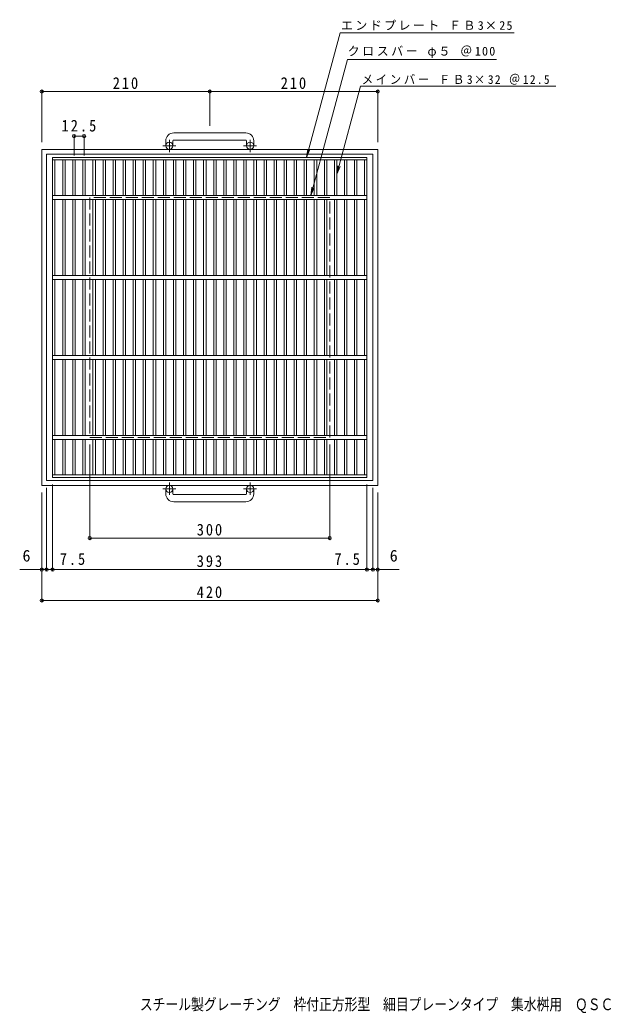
# Model space of a CAD drawing. Units: millimetres at full size, sheet at 1:5. Extents: x -613 to 876, y -685 to 557.
# Drawn here: x -613 to 131, y -685 to 557 of the extents above; entities that cross this region are included whole.
import ezdxf
from ezdxf.enums import TextEntityAlignment as Align

# ---------------------------------------------------------------- set-up
doc = ezdxf.new("R2010")
doc.units = ezdxf.units.MM
doc.header["$LTSCALE"] = 5
doc.header["$PDMODE"] = 32
doc.header["$PDSIZE"] = 4
doc.linetypes.add('CHAIN1', pattern=[8, 5, -1, 1, -1])
doc.linetypes.add('DASHED3', pattern=[4, 3, -1])
for name, color, linetype, lineweight in [('B-1_ピット', 2, 'Continuous', 9), ('B-2_蓋', 3, 'Continuous', 9), ('B-4_寸法', 7, 'Continuous', 9), ('B-5_仕様文', 7, 'Continuous', 9), ('F-5_F-5ﾚｲﾔ', 2, 'Continuous', 9)]:
    doc.layers.add(name, color=color, linetype=linetype, lineweight=lineweight)
doc.styles.add('ＭＳ ゴシック', font='')
doc.styles.get('ＭＳ ゴシック').set_extended_font_data('MS Gothic')

msp = doc.modelspace()

# ---------------------------------------------------------------- linework, layer by layer
at = {"layer": 'B-1_ピット'}
for p, q in [((-330.453, 415.434), (-420.452, 415.434)), ((-430.453, 405.434), (-430.453, 399.334)), ((-421.453, 405.434), (-421.453, 399.334)), ((-420.452, 406.434), (-330.453, 406.434)), ((-329.453, 405.434), (-329.453, 399.334)), ((-320.453, 405.434), (-320.453, 399.334)), ((-165.453, -25.167), (-165.453, 394.834)), ((-430.453, -35.767), (-430.453, -29.667)), ((-421.453, -35.767), (-421.453, -29.667)), ((-420.452, -36.767), (-330.453, -36.767)), ((-329.453, -35.767), (-329.453, -29.667)), ((-320.453, -35.767), (-320.453, -29.667)), ((-330.453, -45.766), (-420.452, -45.766))]:
    msp.add_line(p, q, dxfattribs=at)
at = {"layer": 'B-1_ピット', "linetype": 'CHAIN1'}
for p, q in [((-417.79, 399.334), (-434.197, 399.334)), ((-425.953, 391.227), (-425.953, 406.824)), ((-316.79, 399.334), (-333.197, 399.334)), ((-324.952, 391.227), (-324.952, 406.824)), ((-425.953, -21.559), (-425.953, -37.156)), ((-324.952, -21.559), (-324.952, -37.156)), ((-417.79, -29.667), (-434.197, -29.667)), ((-316.79, -29.667), (-333.197, -29.667))]:
    msp.add_line(p, q, dxfattribs=at)
at = {"layer": 'B-1_ピット'}
msp.add_lwpolyline([(-165.453, 394.834), (-585.453, 394.834), (-585.453, -25.167), (-165.453, -25.167)], dxfattribs=at)
msp.add_lwpolyline([(-171.453, 388.834), (-579.453, 388.834), (-579.453, -19.167), (-171.453, -19.167)], close=True, dxfattribs=at)
at = {"layer": 'B-1_ピット', "linetype": 'DASHED3'}
msp.add_lwpolyline([(-225.452, 334.834), (-525.453, 334.834), (-525.453, 34.833), (-225.452, 34.833)], close=True, dxfattribs=at)
at = {"layer": 'B-1_ピット'}
for centre in [(-425.953, 399.334), (-324.953, 399.334), (-425.953, -29.667), (-324.953, -29.667)]:
    msp.add_circle(centre, 4.5, dxfattribs=at)
for centre, radius, start, end in [((-420.452, 405.434), 10, 90, 180), ((-330.453, 405.434), 10, 0, 90), ((-420.452, 405.434), 1, 90, 180), ((-330.453, 405.434), 1, 0, 90), ((-420.452, -35.767), 10, 180, 270), ((-420.452, -35.767), 1, 180, 270), ((-330.453, -35.767), 10, 270, 0), ((-330.453, -35.767), 1, 270, 0)]:
    msp.add_arc(centre, radius, start, end, dxfattribs=at)
at = {"layer": 'B-2_蓋'}
for p, q in [((-571.953, 384.833), (-178.952, 384.833)), ((-571.953, -15.166), (-571.953, 384.833)), ((-571.953, 381.834), (-178.952, 381.834)), ((-568.952, 381.833), (-568.952, 337.333)), ((-559.192, 337.333), (-559.192, 381.833)), ((-556.192, 337.333), (-556.192, 381.833)), ((-546.612, 337.333), (-546.612, 381.833)), ((-543.612, 337.333), (-543.612, 381.833)), ((-534.032, 337.333), (-534.032, 381.833)), ((-531.032, 337.333), (-531.032, 381.833)), ((-521.452, 337.333), (-521.452, 381.833)), ((-518.452, 337.333), (-518.452, 381.833)), ((-508.872, 337.333), (-508.872, 381.833)), ((-505.872, 337.333), (-505.872, 381.833)), ((-496.292, 337.333), (-496.292, 381.833)), ((-493.292, 337.333), (-493.292, 381.833)), ((-483.712, 337.333), (-483.712, 381.833)), ((-480.712, 337.333), (-480.712, 381.833)), ((-471.132, 337.333), (-471.132, 381.833)), ((-468.132, 337.333), (-468.132, 381.833)), ((-458.552, 337.333), (-458.552, 381.833)), ((-455.552, 337.333), (-455.552, 381.833)), ((-445.972, 337.333), (-445.972, 381.833)), ((-442.972, 337.333), (-442.972, 381.833)), ((-433.392, 337.333), (-433.392, 381.833)), ((-430.392, 337.333), (-430.392, 381.833)), ((-420.812, 337.333), (-420.812, 381.833)), ((-417.812, 337.333), (-417.812, 381.833)), ((-408.232, 337.333), (-408.232, 381.833)), ((-405.232, 337.333), (-405.232, 381.833)), ((-395.652, 337.333), (-395.652, 381.833)), ((-392.652, 337.333), (-392.652, 381.833)), ((-383.072, 337.333), (-383.072, 381.833)), ((-380.072, 337.333), (-380.072, 381.833)), ((-370.492, 337.333), (-370.492, 381.833)), ((-367.492, 337.333), (-367.492, 381.833)), ((-357.912, 337.333), (-357.912, 381.833)), ((-354.912, 337.333), (-354.912, 381.833)), ((-345.332, 337.333), (-345.332, 381.833)), ((-342.332, 337.333), (-342.332, 381.833)), ((-332.752, 337.333), (-332.752, 381.833)), ((-329.752, 337.333), (-329.752, 381.833)), ((-320.172, 337.333), (-320.172, 381.833)), ((-317.172, 337.333), (-317.172, 381.833)), ((-307.592, 337.333), (-307.592, 381.833)), ((-304.592, 337.333), (-304.592, 381.833)), ((-295.012, 337.333), (-295.012, 381.833)), ((-292.012, 337.333), (-292.012, 381.833)), ((-282.432, 337.333), (-282.432, 381.833)), ((-279.432, 337.333), (-279.432, 381.833)), ((-269.852, 337.333), (-269.852, 381.833)), ((-266.852, 337.333), (-266.852, 381.833)), ((-257.272, 337.333), (-257.272, 381.833)), ((-254.272, 337.333), (-254.272, 381.833)), ((-244.692, 337.333), (-244.692, 381.833)), ((-241.692, 337.333), (-241.692, 381.833)), ((-232.112, 337.333), (-232.112, 381.833)), ((-229.112, 337.333), (-229.112, 381.833)), ((-219.532, 337.333), (-219.532, 381.833)), ((-216.532, 337.333), (-216.532, 381.833)), ((-206.952, 337.333), (-206.952, 381.833)), ((-203.951, 337.333), (-203.951, 381.833)), ((-194.372, 337.333), (-194.372, 381.833)), ((-191.372, 337.333), (-191.372, 381.833)), ((-181.952, 337.333), (-181.952, 381.833)), ((-178.952, 384.833), (-178.952, -15.166)), ((-571.953, 337.333), (-178.952, 337.333)), ((-571.953, 332.333), (-178.952, 332.333)), ((-568.952, 332.333), (-568.952, 237.333)), ((-559.192, 237.333), (-559.192, 332.333)), ((-556.192, 237.333), (-556.192, 332.333)), ((-546.612, 237.333), (-546.612, 332.333)), ((-543.612, 237.333), (-543.612, 332.333)), ((-534.032, 237.333), (-534.032, 332.333)), ((-531.032, 237.333), (-531.032, 332.333)), ((-521.452, 237.333), (-521.452, 332.333)), ((-518.452, 237.333), (-518.452, 332.333)), ((-508.872, 237.333), (-508.872, 332.333)), ((-505.872, 237.333), (-505.872, 332.333)), ((-496.292, 237.333), (-496.292, 332.333)), ((-493.292, 237.333), (-493.292, 332.333)), ((-483.712, 237.333), (-483.712, 332.333)), ((-480.712, 237.333), (-480.712, 332.333)), ((-471.132, 237.333), (-471.132, 332.333)), ((-468.132, 237.333), (-468.132, 332.333)), ((-458.552, 237.333), (-458.552, 332.333)), ((-455.552, 237.333), (-455.552, 332.333)), ((-445.972, 237.333), (-445.972, 332.333)), ((-442.972, 237.333), (-442.972, 332.333)), ((-433.392, 237.333), (-433.392, 332.333)), ((-430.392, 237.333), (-430.392, 332.333)), ((-420.812, 237.333), (-420.812, 332.333)), ((-417.812, 237.333), (-417.812, 332.333)), ((-408.232, 237.333), (-408.232, 332.333)), ((-405.232, 237.333), (-405.232, 332.333)), ((-395.652, 237.333), (-395.652, 332.333)), ((-392.652, 237.333), (-392.652, 332.333)), ((-383.072, 237.333), (-383.072, 332.333)), ((-380.072, 237.333), (-380.072, 332.333)), ((-370.492, 237.333), (-370.492, 332.333)), ((-367.492, 237.333), (-367.492, 332.333)), ((-357.912, 237.333), (-357.912, 332.333)), ((-354.912, 237.333), (-354.912, 332.333)), ((-345.332, 237.333), (-345.332, 332.333)), ((-342.332, 237.333), (-342.332, 332.333)), ((-332.752, 237.333), (-332.752, 332.333)), ((-329.752, 237.333), (-329.752, 332.333)), ((-320.172, 237.333), (-320.172, 332.333)), ((-317.172, 237.333), (-317.172, 332.333)), ((-307.592, 237.333), (-307.592, 332.333)), ((-304.592, 237.333), (-304.592, 332.333)), ((-295.012, 237.333), (-295.012, 332.333)), ((-292.012, 237.333), (-292.012, 332.333)), ((-282.432, 237.333), (-282.432, 332.333)), ((-279.432, 237.333), (-279.432, 332.333)), ((-269.852, 237.333), (-269.852, 332.333)), ((-266.852, 237.333), (-266.852, 332.333)), ((-257.272, 237.333), (-257.272, 332.333)), ((-254.272, 237.333), (-254.272, 332.333)), ((-244.692, 237.333), (-244.692, 332.333)), ((-241.692, 237.333), (-241.692, 332.333)), ((-232.112, 237.333), (-232.112, 332.333)), ((-229.112, 237.333), (-229.112, 332.333)), ((-219.532, 237.333), (-219.532, 332.333)), ((-216.532, 237.333), (-216.532, 332.333)), ((-206.952, 237.333), (-206.952, 332.333)), ((-203.951, 237.333), (-203.951, 332.333)), ((-194.372, 237.333), (-194.372, 332.333)), ((-191.372, 237.333), (-191.372, 332.333)), ((-181.952, 237.333), (-181.952, 332.333)), ((-571.953, 237.333), (-178.952, 237.333)), ((-571.953, 232.334), (-178.952, 232.334)), ((-568.952, 137.333), (-568.952, 232.334)), ((-559.192, 232.334), (-559.192, 137.333)), ((-556.192, 232.334), (-556.192, 137.333)), ((-546.612, 232.334), (-546.612, 137.333)), ((-543.612, 232.334), (-543.612, 137.333)), ((-534.032, 232.334), (-534.032, 137.333)), ((-531.032, 232.334), (-531.032, 137.333)), ((-521.452, 232.334), (-521.452, 137.333)), ((-518.452, 232.334), (-518.452, 137.333)), ((-508.872, 232.334), (-508.872, 137.333)), ((-505.872, 232.334), (-505.872, 137.333)), ((-496.292, 232.334), (-496.292, 137.333)), ((-493.292, 232.334), (-493.292, 137.333)), ((-483.712, 232.334), (-483.712, 137.333)), ((-480.712, 232.334), (-480.712, 137.333)), ((-471.132, 232.334), (-471.132, 137.333)), ((-468.132, 232.334), (-468.132, 137.333)), ((-458.552, 232.334), (-458.552, 137.333)), ((-455.552, 232.334), (-455.552, 137.333)), ((-445.972, 232.334), (-445.972, 137.333)), ((-442.972, 232.334), (-442.972, 137.333)), ((-433.392, 232.334), (-433.392, 137.333)), ((-430.392, 232.334), (-430.392, 137.333)), ((-420.812, 232.334), (-420.812, 137.333)), ((-417.812, 232.334), (-417.812, 137.333)), ((-408.232, 232.334), (-408.232, 137.333)), ((-405.232, 232.334), (-405.232, 137.333)), ((-395.652, 232.334), (-395.652, 137.333)), ((-392.652, 232.334), (-392.652, 137.333)), ((-383.072, 232.334), (-383.072, 137.333)), ((-380.072, 232.334), (-380.072, 137.333)), ((-370.492, 232.334), (-370.492, 137.333)), ((-367.492, 232.334), (-367.492, 137.333)), ((-357.912, 232.334), (-357.912, 137.333)), ((-354.912, 232.334), (-354.912, 137.333)), ((-345.332, 232.334), (-345.332, 137.333)), ((-342.332, 232.334), (-342.332, 137.333)), ((-332.752, 232.334), (-332.752, 137.333)), ((-329.752, 232.334), (-329.752, 137.333)), ((-320.172, 232.334), (-320.172, 137.333)), ((-317.172, 232.334), (-317.172, 137.333)), ((-307.592, 232.334), (-307.592, 137.333)), ((-304.592, 232.334), (-304.592, 137.333)), ((-295.012, 232.334), (-295.012, 137.333)), ((-292.012, 232.334), (-292.012, 137.333)), ((-282.432, 232.334), (-282.432, 137.333)), ((-279.432, 232.334), (-279.432, 137.333)), ((-269.852, 232.334), (-269.852, 137.333)), ((-266.852, 232.334), (-266.852, 137.333)), ((-257.272, 232.334), (-257.272, 137.333)), ((-254.272, 232.334), (-254.272, 137.333)), ((-244.692, 232.334), (-244.692, 137.333)), ((-241.692, 232.334), (-241.692, 137.333)), ((-232.112, 232.334), (-232.112, 137.333)), ((-229.112, 232.334), (-229.112, 137.333)), ((-219.532, 232.334), (-219.532, 137.333)), ((-216.532, 232.334), (-216.532, 137.333)), ((-206.952, 232.334), (-206.952, 137.333)), ((-203.951, 232.334), (-203.951, 137.333)), ((-194.372, 232.334), (-194.372, 137.333)), ((-191.372, 232.334), (-191.372, 137.333)), ((-181.952, 232.334), (-181.952, 137.333)), ((-571.953, 137.333), (-178.952, 137.333)), ((-571.953, 132.333), (-178.952, 132.333)), ((-568.952, 37.333), (-568.952, 132.333)), ((-559.192, 132.333), (-559.192, 37.333)), ((-556.192, 132.333), (-556.192, 37.333)), ((-546.612, 132.333), (-546.612, 37.333)), ((-543.612, 132.333), (-543.612, 37.333)), ((-534.032, 132.333), (-534.032, 37.333)), ((-531.032, 132.333), (-531.032, 37.333)), ((-521.452, 132.333), (-521.452, 37.333)), ((-518.452, 132.333), (-518.452, 37.333)), ((-508.872, 132.333), (-508.872, 37.333)), ((-505.872, 132.333), (-505.872, 37.333)), ((-496.292, 132.333), (-496.292, 37.333)), ((-493.292, 132.333), (-493.292, 37.333)), ((-483.712, 132.333), (-483.712, 37.333)), ((-480.712, 132.333), (-480.712, 37.333)), ((-471.132, 132.333), (-471.132, 37.333)), ((-468.132, 132.333), (-468.132, 37.333)), ((-458.552, 132.333), (-458.552, 37.333)), ((-455.552, 132.333), (-455.552, 37.333)), ((-445.972, 132.333), (-445.972, 37.333)), ((-442.972, 132.333), (-442.972, 37.333)), ((-433.392, 132.333), (-433.392, 37.333)), ((-430.392, 132.333), (-430.392, 37.333)), ((-420.812, 132.333), (-420.812, 37.333)), ((-417.812, 132.333), (-417.812, 37.333)), ((-408.232, 132.333), (-408.232, 37.333)), ((-405.232, 132.333), (-405.232, 37.333)), ((-395.652, 132.333), (-395.652, 37.333)), ((-392.652, 132.333), (-392.652, 37.333)), ((-383.072, 132.333), (-383.072, 37.333)), ((-380.072, 132.333), (-380.072, 37.333)), ((-370.492, 132.333), (-370.492, 37.333)), ((-367.492, 132.333), (-367.492, 37.333)), ((-357.912, 132.333), (-357.912, 37.333)), ((-354.912, 132.333), (-354.912, 37.333)), ((-345.332, 132.333), (-345.332, 37.333)), ((-342.332, 132.333), (-342.332, 37.333)), ((-332.752, 132.333), (-332.752, 37.333)), ((-329.752, 132.333), (-329.752, 37.333)), ((-320.172, 132.333), (-320.172, 37.333)), ((-317.172, 132.333), (-317.172, 37.333)), ((-307.592, 132.333), (-307.592, 37.333)), ((-304.592, 132.333), (-304.592, 37.333)), ((-295.012, 132.333), (-295.012, 37.333)), ((-292.012, 132.333), (-292.012, 37.333)), ((-282.432, 132.333), (-282.432, 37.333)), ((-279.432, 132.333), (-279.432, 37.333)), ((-269.852, 132.333), (-269.852, 37.333)), ((-266.852, 132.333), (-266.852, 37.333)), ((-257.272, 132.333), (-257.272, 37.333)), ((-254.272, 132.333), (-254.272, 37.333)), ((-244.692, 132.333), (-244.692, 37.333)), ((-241.692, 132.333), (-241.692, 37.333)), ((-232.112, 132.333), (-232.112, 37.333)), ((-229.112, 132.333), (-229.112, 37.333)), ((-219.532, 132.333), (-219.532, 37.333)), ((-216.532, 132.333), (-216.532, 37.333)), ((-206.952, 132.333), (-206.952, 37.333)), ((-203.951, 132.333), (-203.951, 37.333)), ((-194.372, 132.333), (-194.372, 37.333)), ((-191.372, 132.333), (-191.372, 37.333)), ((-181.952, 132.333), (-181.952, 37.333)), ((-571.953, 37.333), (-178.952, 37.333)), ((-571.953, 32.334), (-178.952, 32.334)), ((-568.952, -12.167), (-568.952, 32.334)), ((-559.192, 32.334), (-559.192, -12.167)), ((-556.192, 32.334), (-556.192, -12.167)), ((-546.612, 32.334), (-546.612, -12.167)), ((-543.612, 32.334), (-543.612, -12.167)), ((-534.032, 32.334), (-534.032, -12.167)), ((-531.032, 32.334), (-531.032, -12.167)), ((-521.452, 32.334), (-521.452, -12.167)), ((-518.452, 32.334), (-518.452, -12.167)), ((-508.872, 32.334), (-508.872, -12.167)), ((-505.872, 32.334), (-505.872, -12.167)), ((-496.292, 32.334), (-496.292, -12.167)), ((-493.292, 32.334), (-493.292, -12.167)), ((-483.712, 32.334), (-483.712, -12.167)), ((-480.712, 32.334), (-480.712, -12.167)), ((-471.132, 32.334), (-471.132, -12.167)), ((-468.132, 32.334), (-468.132, -12.167)), ((-458.552, 32.334), (-458.552, -12.167)), ((-455.552, 32.334), (-455.552, -12.167)), ((-445.972, 32.334), (-445.972, -12.167)), ((-442.972, 32.334), (-442.972, -12.167)), ((-433.392, 32.334), (-433.392, -12.167)), ((-430.392, 32.334), (-430.392, -12.167)), ((-420.812, 32.334), (-420.812, -12.167)), ((-417.812, 32.334), (-417.812, -12.167)), ((-408.232, 32.334), (-408.232, -12.167)), ((-405.232, 32.334), (-405.232, -12.167)), ((-395.652, 32.334), (-395.652, -12.167)), ((-392.652, 32.334), (-392.652, -12.167)), ((-383.072, 32.334), (-383.072, -12.167)), ((-380.072, 32.334), (-380.072, -12.167)), ((-370.492, 32.334), (-370.492, -12.167)), ((-367.492, 32.334), (-367.492, -12.167)), ((-357.912, 32.334), (-357.912, -12.167)), ((-354.912, 32.334), (-354.912, -12.167)), ((-345.332, 32.334), (-345.332, -12.167)), ((-342.332, 32.334), (-342.332, -12.167)), ((-332.752, 32.334), (-332.752, -12.167)), ((-329.752, 32.334), (-329.752, -12.167)), ((-320.172, 32.334), (-320.172, -12.167)), ((-317.172, 32.334), (-317.172, -12.167)), ((-307.592, 32.334), (-307.592, -12.167)), ((-304.592, 32.334), (-304.592, -12.167)), ((-295.012, 32.334), (-295.012, -12.167)), ((-292.012, 32.334), (-292.012, -12.167)), ((-282.432, 32.334), (-282.432, -12.167)), ((-279.432, 32.334), (-279.432, -12.167)), ((-269.852, 32.334), (-269.852, -12.167)), ((-266.852, 32.334), (-266.852, -12.167)), ((-257.272, 32.334), (-257.272, -12.167)), ((-254.272, 32.334), (-254.272, -12.167)), ((-244.692, 32.334), (-244.692, -12.167)), ((-241.692, 32.334), (-241.692, -12.167)), ((-232.112, 32.334), (-232.112, -12.167)), ((-229.112, 32.334), (-229.112, -12.167)), ((-219.532, 32.334), (-219.532, -12.167)), ((-216.532, 32.334), (-216.532, -12.167)), ((-206.952, 32.334), (-206.952, -12.167)), ((-203.951, 32.334), (-203.951, -12.167)), ((-194.372, 32.334), (-194.372, -12.167)), ((-191.372, 32.334), (-191.372, -12.167)), ((-181.952, 32.334), (-181.952, -12.167)), ((-178.952, -12.167), (-571.953, -12.167)), ((-178.952, -15.166), (-571.953, -15.166))]:
    msp.add_line(p, q, dxfattribs=at)
at = {"layer": 'B-4_寸法'}
for p, q in [((-585.453, 403.834), (-585.453, 468.94)), ((-585.453, 467.14), (-375.453, 467.14)), ((-375.453, 424.434), (-375.453, 468.94)), ((-375.453, 467.14), (-165.453, 467.14)), ((-165.453, 403.834), (-165.453, 468.94)), ((-545.112, 387.185), (-545.112, 413.178)), ((-545.112, 411.378), (-532.532, 411.378)), ((-532.532, 387.185), (-532.532, 413.178)), ((-525.453, 25.833), (-525.453, -92.889)), ((-225.452, 25.833), (-225.452, -92.889)), ((-571.953, -24.167), (-571.953, -132.216)), ((-178.952, -24.167), (-178.952, -132.216)), ((-585.453, -34.167), (-585.453, -170.904)), ((-579.453, -28.167), (-579.453, -132.216)), ((-171.453, -28.167), (-171.453, -132.216)), ((-165.453, -170.904), (-165.453, -34.167)), ((-525.453, -91.089), (-225.452, -91.089)), ((-612.825, -130.416), (-579.453, -130.416)), ((-585.453, -139.416), (-585.453, -132.216)), ((-579.453, -130.416), (-571.953, -130.416)), ((-571.953, -130.416), (-178.952, -130.416)), ((-178.952, -130.416), (-138.651, -130.416)), ((-585.453, -169.104), (-165.453, -169.104))]:
    msp.add_line(p, q, dxfattribs=at)
for p in [(-585.453, 467.14), (-375.453, 467.14), (-165.453, 467.14), (-545.112, 411.378), (-532.532, 411.378), (-525.453, -91.089), (-225.452, -91.089), (-585.453, -130.416), (-579.453, -130.416), (-571.953, -130.416), (-178.952, -130.416), (-171.453, -130.416), (-165.453, -130.416), (-585.453, -169.104), (-165.453, -169.104)]:
    msp.add_point(p, dxfattribs=at)
at = {"layer": 'B-5_仕様文'}
for p, q in [((-216.532, 363.791), (-187.002, 474)), ((-187.002, 474), (57.281, 474)), ((-254.319, 384.833), (-252.959, 395.161)), ((-254.319, 384.833), (-250.332, 394.457)), ((-216.532, 363.791), (-215.172, 374.119)), ((-216.532, 363.791), (-212.546, 373.415)), ((-248.968, 337.333), (-247.608, 347.66)), ((-248.968, 337.333), (-244.981, 346.957))]:
    msp.add_line(p, q, dxfattribs=at)
for points in [[(-254.319, 384.833), (-212.563, 540.667), (5.126, 540.667)], [(-248.968, 337.333), (-203.416, 507.334), (-16.888, 507.334)]]:
    msp.add_lwpolyline(points, dxfattribs=at)

# ---------------------------------------------------------------- texts
at = {"layer": 'B-4_寸法', "color": 2, "style": 'ＭＳ ゴシック'}
for p in [(-609.542, -124.816), (-150.404, -124.816)]:
    msp.add_text('6', height=14.66, dxfattribs=at).set_placement(p, align=Align.BOTTOM_LEFT)
at = {"layer": 'B-4_寸法', "color": 2, "char_height": 14.66, "attachment_point": 7, "style": 'ＭＳ ゴシック'}
for s, insert in [('\\T1.27;\\W0.9;210', (-496.703, 470.14)), ('\\T1.27;\\W0.9;210', (-286.703, 470.14)), ('\\T1.28;\\W0.9;12.5', (-560.697, 416.978)), ('\\T1.27;\\W0.9;300', (-391.703, -88.089)), ('\\T1.27;\\W0.9;7.5', (-562.958, -124.816)), ('\\T1.27;\\W0.9;7.5', (-219.562, -124.816)), ('\\T1.27;\\W0.9;393', (-391.703, -127.416)), ('\\T1.27;\\W0.9;420', (-391.703, -166.104))]:
    msp.add_mtext(s, dxfattribs=dict(at, insert=insert))
at = {"layer": 'B-5_仕様文', "char_height": 11, "attachment_point": 7, "style": 'ＭＳ ゴシック'}
for s, insert in [('\\T1.2;エンドプレート\\~ＦＢ3×25', (-211.425, 543.597)), ('\\T1.21;クロスバー\\~φ５\\~＠100', (-203.046, 509.068)), ('\\T1.23;\\W0.95;メインバー\\~ＦＢ3×32\\~＠12.5', (-185.393, 475.606))]:
    msp.add_mtext(s, dxfattribs=dict(at, insert=insert))
at = {"layer": 'F-5_F-5ﾚｲﾔ', "style": 'ＭＳ ゴシック', "width": 0.8}
msp.add_text('スチール製グレーチング\u3000枠付正方形型\u3000細目プレーンタイプ\u3000集水桝用\u3000ＱＳＣ\u3000３３３２', height=14.66, dxfattribs=at).set_placement((-462.75, -685.652), align=Align.BOTTOM_LEFT)

doc.saveas('drawing.dxf')
